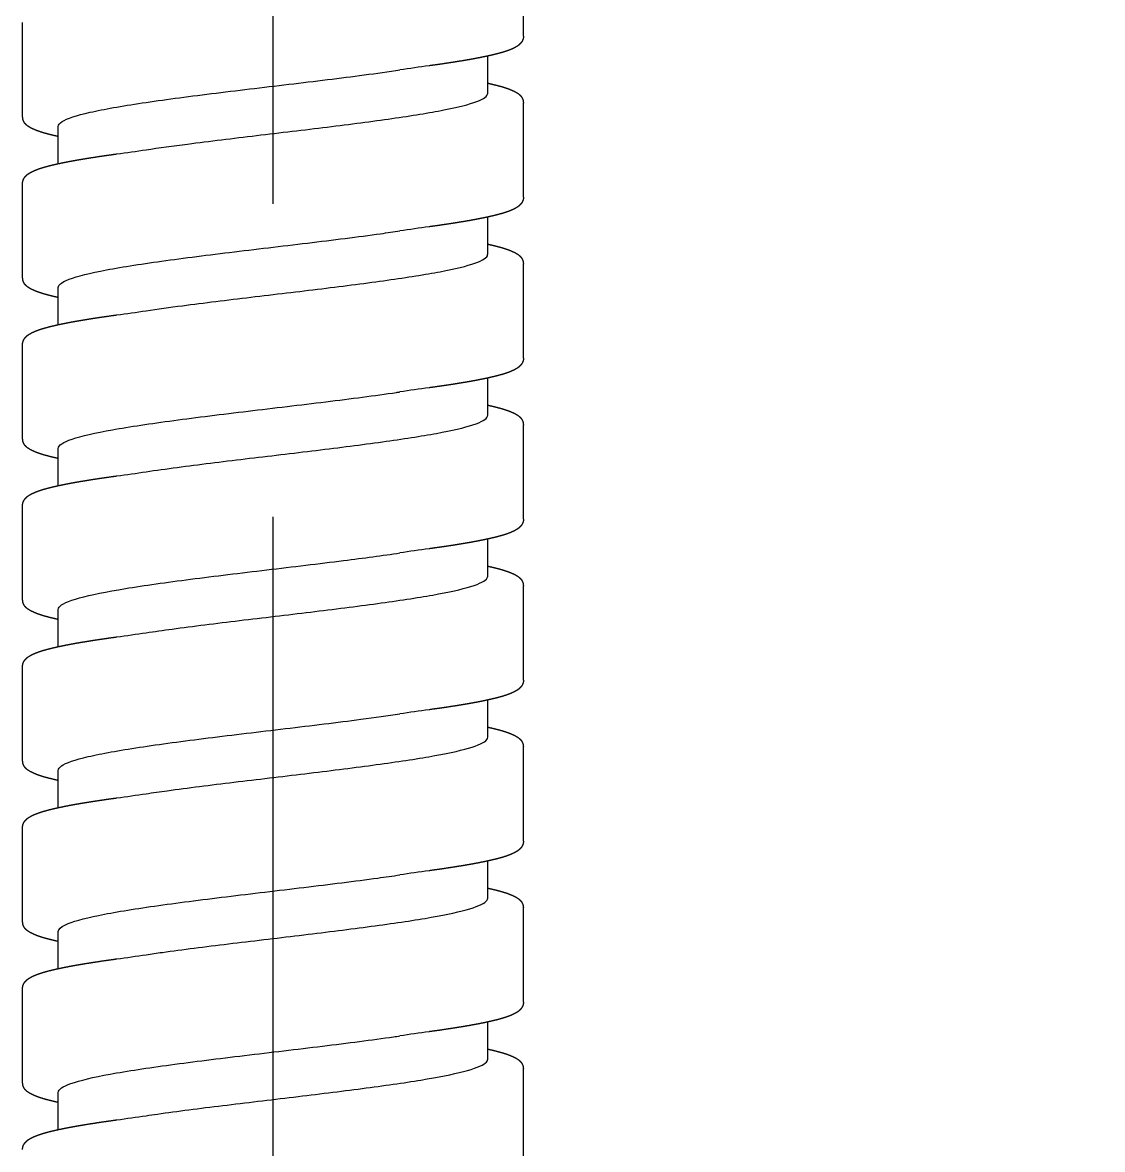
# Model space of a CAD drawing. Header units: millimetres. Extents: x 5066 to 5486, y -1867 to -1273.
# Drawn here: x 5220.22 to 5226.26, y -1749.08 to -1742.78 of the extents above; entities that cross this region are included whole.
import ezdxf

# ---------------------------------------------------------------- set-up
doc = ezdxf.new("R2010")
doc.units = ezdxf.units.MM
doc.header["$LTSCALE"] = 7
doc.header["$MEASUREMENT"] = 0
doc.linetypes.add('CENTER', pattern=[2, 1.25, -0.25, 0.25, -0.25])
doc.layers.add('CL', color=1, linetype='CENTER')
doc.layers.add('DWG', color=7, linetype='CONTINUOUS')

msp = doc.modelspace()

# ---------------------------------------------------------------- linework, layer by layer
at = {"layer": 'CL', "linetype": 'CENTER'}
msp.add_line((5221.6188, -1507.542), (5221.6188, -1755.5153), dxfattribs=at)
at = {"layer": 'CL', "color": 1, "linetype": 'CENTER'}
msp.add_spline([(5221.6188, -1755.5153), (5224.4225, -1775.942), (5253.4639, -1764.6158), (5258.0797, -1696.7914), (5231.2987, -1623.6255), (5231.0246, -1621.2715)], degree=3, dxfattribs=at)
at = {"layer": 'DWG'}
for p, q in [((5223.0188, -1742.8551), (5223.0188, -1742.3289)), ((5220.2188, -1743.3051), (5220.2188, -1742.7789)), ((5222.8188, -1743.1745), (5222.8188, -1742.9663)), ((5223.0188, -1743.7551), (5223.0188, -1743.2289)), ((5220.4188, -1743.5677), (5220.4188, -1743.3595)), ((5220.2188, -1744.2051), (5220.2188, -1743.6789)), ((5222.8188, -1744.0745), (5222.8188, -1743.8663)), ((5223.0188, -1744.6551), (5223.0188, -1744.1289)), ((5220.4188, -1744.4677), (5220.4188, -1744.2595)), ((5220.2188, -1745.1051), (5220.2188, -1744.5789)), ((5222.8188, -1744.9745), (5222.8188, -1744.7663)), ((5223.0188, -1745.5551), (5223.0188, -1745.0289)), ((5220.4188, -1745.3677), (5220.4188, -1745.1595)), ((5220.2188, -1746.0051), (5220.2188, -1745.4789)), ((5222.8188, -1745.8745), (5222.8188, -1745.6663)), ((5223.0188, -1746.4551), (5223.0188, -1745.9289)), ((5220.4188, -1746.2677), (5220.4188, -1746.0595)), ((5220.2188, -1746.9051), (5220.2188, -1746.3789)), ((5222.8188, -1746.7745), (5222.8188, -1746.5663)), ((5223.0188, -1747.3551), (5223.0188, -1746.8289)), ((5220.4188, -1747.1677), (5220.4188, -1746.9595)), ((5220.2188, -1747.8051), (5220.2188, -1747.2789)), ((5222.8188, -1747.6745), (5222.8188, -1747.4663)), ((5223.0188, -1748.2551), (5223.0188, -1747.7289)), ((5220.4188, -1748.0677), (5220.4188, -1747.8595)), ((5220.2188, -1748.7051), (5220.2188, -1748.1789)), ((5222.8188, -1748.5745), (5222.8188, -1748.3663)), ((5223.0188, -1749.1551), (5223.0188, -1748.6289)), ((5220.4188, -1748.9677), (5220.4188, -1748.7595))]:
    msp.add_line(p, q, dxfattribs=at)
for centre, start, end in [((5224.5085, -1757.8108), 97.76642, 98.39889), ((5218.7292, -1728.7232), 277.76642, 278.39889), ((5224.5085, -1758.7108), 97.76642, 98.39889), ((5218.7292, -1729.6232), 277.76642, 278.39889), ((5224.5085, -1759.6108), 97.76642, 98.39889), ((5218.7292, -1730.5232), 277.76642, 278.39889), ((5224.5085, -1760.5108), 97.76642, 98.39889), ((5218.7292, -1731.4232), 277.76642, 278.39889), ((5224.5085, -1761.4108), 97.76642, 98.39889), ((5218.7292, -1732.3232), 277.76642, 278.39889), ((5224.5085, -1762.3108), 97.76642, 98.39889), ((5218.7292, -1733.2232), 277.76642, 278.39889), ((5224.5085, -1763.2108), 97.76642, 98.39889), ((5218.7292, -1734.1232), 277.76642, 278.39889)]:
    msp.add_arc(centre, 14.927, start, end, dxfattribs=at)
for points, degree, knots in [([(5223.0188, -1742.8551), (5223.0184, -1742.8621), (5223.0171, -1742.8687), (5223.015, -1742.8751), (5223.0124, -1742.881), (5223.0092, -1742.8865), (5223.0058, -1742.8915), (5223.0021, -1742.8959), (5222.996, -1742.9019), (5222.9896, -1742.9072), (5222.9828, -1742.9119), (5222.9757, -1742.9162), (5222.9682, -1742.9203), (5222.9577, -1742.9254), (5222.9462, -1742.9303), (5222.9339, -1742.935), (5222.9206, -1742.9397), (5222.9065, -1742.9442), (5222.8913, -1742.9486), (5222.8753, -1742.9529), (5222.8582, -1742.9572), (5222.8402, -1742.9615), (5222.8213, -1742.9657), (5222.8013, -1742.97), (5222.7821, -1742.9739), (5222.762, -1742.9778), (5222.7412, -1742.9818), (5222.7195, -1742.9857), (5222.697, -1742.9896), (5222.6737, -1742.9935), (5222.6497, -1742.9974), (5222.625, -1743.0013), (5222.5996, -1743.0052), (5222.5735, -1743.0091), (5222.5467, -1743.013), (5222.5193, -1743.0168), (5222.4914, -1743.0207)], 1, [0, 0, 0.098663, 0.197327, 0.29599, 0.394654, 0.493317, 0.591981, 0.690644, 0.844484, 0.998323, 1.152162, 1.306002, 1.459841, 1.661124, 1.862406, 2.063689, 2.264971, 2.466254, 2.667536, 2.868819, 3.070101, 3.271384, 3.472666, 3.673949, 3.858156, 4.042363, 4.22657, 4.410777, 4.594985, 4.779192, 4.963399, 5.147606, 5.331813, 5.51602, 5.700228, 5.884435, 6.068642, 6.068642]), ([(5220.4188, -1743.3595), (5220.4189, -1743.3506), (5220.4394, -1743.3243), (5220.5736, -1743.2806), (5220.8712, -1743.2284), (5221.267, -1743.1761), (5221.7091, -1743.1239), (5222.0724, -1743.0799), (5222.2655, -1743.0532), (5222.3282, -1743.0439)], 3, [78.539816, 78.539816, 78.539816, 78.539816, 78.726348, 79.090822, 79.455296, 79.81977, 80.184244, 80.548718, 80.743108, 80.743108, 80.743108, 80.743108]), ([(5222.8188, -1743.1177), (5222.8212, -1743.1182), (5222.8374, -1743.1218), (5222.853, -1743.1255), (5222.8679, -1743.1291), (5222.882, -1743.1329), (5222.8955, -1743.1366), (5222.9083, -1743.1404), (5222.9203, -1743.1443), (5222.9317, -1743.1482), (5222.9424, -1743.1522), (5222.9525, -1743.1563), (5222.9618, -1743.1605), (5222.9784, -1743.169), (5222.9938, -1743.1794), (5223.0067, -1743.1923), (5223.0156, -1743.2085), (5223.0188, -1743.2289)], 1, [2.573214, 2.573214, 2.597092, 2.768838, 2.940584, 3.11233, 3.284075, 3.455821, 3.627567, 3.799313, 3.971059, 4.142805, 4.314551, 4.486297, 4.801837, 5.117376, 5.432916, 5.748455, 6.063995, 6.063995]), ([(5220.9095, -1743.4901), (5220.9816, -1743.4794), (5221.1756, -1743.4529), (5221.525, -1743.4105), (5221.9275, -1743.3629), (5222.2962, -1743.3154), (5222.5909, -1743.2678), (5222.7769, -1743.2208), (5222.8188, -1743.1897), (5222.8188, -1743.1745)], 3, [79.478118, 79.478118, 79.478118, 79.478118, 79.701709, 80.0338, 80.36589, 80.697981, 81.030071, 81.362162, 81.681409, 81.681409, 81.681409, 81.681409]), ([(5220.4189, -1743.4163), (5220.4165, -1743.4158), (5220.4003, -1743.4121), (5220.3847, -1743.4085), (5220.3698, -1743.4048), (5220.3557, -1743.4011), (5220.3422, -1743.3974), (5220.3294, -1743.3936), (5220.3174, -1743.3897), (5220.306, -1743.3858), (5220.2952, -1743.3818), (5220.2852, -1743.3776), (5220.2759, -1743.3734), (5220.2593, -1743.3649), (5220.2439, -1743.3546), (5220.231, -1743.3417), (5220.2221, -1743.3255), (5220.2188, -1743.3051)], 1, [2.573214, 2.573214, 2.597073, 2.768819, 2.940565, 3.11231, 3.284056, 3.455802, 3.627548, 3.799294, 3.97104, 4.142786, 4.314532, 4.486278, 4.801822, 5.117365, 5.432908, 5.748452, 6.063995, 6.063995]), ([(5220.2188, -1743.6789), (5220.2193, -1743.6719), (5220.2206, -1743.6652), (5220.2227, -1743.6589), (5220.2253, -1743.653), (5220.2285, -1743.6475), (5220.2319, -1743.6425), (5220.2356, -1743.6381), (5220.2417, -1743.632), (5220.2481, -1743.6268), (5220.2548, -1743.622), (5220.262, -1743.6177), (5220.2695, -1743.6137), (5220.28, -1743.6086), (5220.2915, -1743.6037), (5220.3038, -1743.5989), (5220.317, -1743.5943), (5220.3312, -1743.5898), (5220.3463, -1743.5854), (5220.3624, -1743.581), (5220.3794, -1743.5767), (5220.3974, -1743.5725), (5220.4164, -1743.5682), (5220.4364, -1743.564), (5220.4556, -1743.56), (5220.4756, -1743.5561), (5220.4965, -1743.5522), (5220.5182, -1743.5483), (5220.5407, -1743.5444), (5220.564, -1743.5405), (5220.588, -1743.5366), (5220.6127, -1743.5327), (5220.6381, -1743.5288), (5220.6642, -1743.5249), (5220.691, -1743.521), (5220.7183, -1743.5171), (5220.7463, -1743.5133)], 1, [0, 0, 0.098664, 0.197327, 0.295991, 0.394655, 0.493318, 0.591982, 0.690646, 0.844485, 0.998324, 1.152164, 1.306003, 1.459843, 1.661125, 1.862408, 2.063691, 2.264974, 2.466256, 2.667539, 2.868822, 3.070105, 3.271387, 3.47267, 3.673953, 3.85816, 4.042367, 4.226573, 4.41078, 4.594987, 4.779194, 4.963401, 5.147608, 5.331815, 5.516021, 5.700228, 5.884435, 6.068642, 6.068642]), ([(5223.0188, -1743.7551), (5223.0184, -1743.7621), (5223.0171, -1743.7687), (5223.015, -1743.7751), (5223.0124, -1743.781), (5223.0092, -1743.7865), (5223.0058, -1743.7915), (5223.0021, -1743.7959), (5222.996, -1743.8019), (5222.9896, -1743.8072), (5222.9828, -1743.8119), (5222.9757, -1743.8162), (5222.9682, -1743.8203), (5222.9577, -1743.8254), (5222.9462, -1743.8303), (5222.9339, -1743.835), (5222.9206, -1743.8397), (5222.9065, -1743.8442), (5222.8913, -1743.8486), (5222.8753, -1743.8529), (5222.8582, -1743.8572), (5222.8402, -1743.8615), (5222.8213, -1743.8657), (5222.8013, -1743.87), (5222.7821, -1743.8739), (5222.762, -1743.8778), (5222.7412, -1743.8818), (5222.7195, -1743.8857), (5222.697, -1743.8896), (5222.6737, -1743.8935), (5222.6497, -1743.8974), (5222.625, -1743.9013), (5222.5996, -1743.9052), (5222.5735, -1743.9091), (5222.5467, -1743.913), (5222.5193, -1743.9168), (5222.4914, -1743.9207)], 1, [0, 0, 0.098664, 0.197327, 0.295991, 0.394654, 0.493318, 0.591981, 0.690645, 0.844484, 0.998323, 1.152163, 1.306002, 1.459841, 1.661124, 1.862406, 2.063689, 2.264971, 2.466254, 2.667537, 2.868819, 3.070102, 3.271384, 3.472667, 3.673949, 3.858156, 4.042364, 4.226571, 4.410778, 4.594985, 4.779192, 4.963399, 5.147606, 5.331813, 5.516021, 5.700228, 5.884435, 6.068642, 6.068642]), ([(5220.4188, -1744.2595), (5220.4189, -1744.2464), (5220.4539, -1744.2159), (5220.6334, -1744.1681), (5220.9587, -1744.1159), (5221.3706, -1744.0637), (5221.8152, -1744.0115), (5222.1355, -1743.9715), (5222.2936, -1743.949), (5222.3282, -1743.9439)], 3, [72.256631, 72.256631, 72.256631, 72.256631, 72.530293, 72.894767, 73.259241, 73.623715, 73.988189, 74.352662, 74.459923, 74.459923, 74.459923, 74.459923]), ([(5222.8188, -1744.0177), (5222.8212, -1744.0182), (5222.8374, -1744.0218), (5222.853, -1744.0255), (5222.8679, -1744.0291), (5222.882, -1744.0329), (5222.8955, -1744.0366), (5222.9083, -1744.0404), (5222.9203, -1744.0443), (5222.9317, -1744.0482), (5222.9424, -1744.0522), (5222.9525, -1744.0563), (5222.9618, -1744.0605), (5222.9784, -1744.069), (5222.9938, -1744.0794), (5223.0067, -1744.0923), (5223.0156, -1744.1085), (5223.0188, -1744.1289)], 1, [2.573214, 2.573214, 2.597093, 2.768839, 2.940585, 3.112331, 3.284077, 3.455823, 3.627569, 3.799315, 3.971061, 4.142806, 4.314552, 4.486298, 4.801838, 5.117377, 5.432916, 5.748456, 6.063995, 6.063995]), ([(5220.9095, -1744.3901), (5220.9731, -1744.3807), (5221.1561, -1744.3554), (5221.4928, -1744.3143), (5221.896, -1744.2667), (5222.269, -1744.2192), (5222.5709, -1744.1716), (5222.7688, -1744.124), (5222.8179, -1744.0917), (5222.8188, -1744.0751), (5222.8188, -1744.0745)], 3, [73.194932, 73.194932, 73.194932, 73.194932, 73.391991, 73.724081, 74.056172, 74.388262, 74.720352, 75.052443, 75.384533, 75.398224, 75.398224, 75.398224, 75.398224]), ([(5220.4189, -1744.3163), (5220.4165, -1744.3158), (5220.4003, -1744.3121), (5220.3847, -1744.3085), (5220.3698, -1744.3048), (5220.3557, -1744.3011), (5220.3422, -1744.2974), (5220.3294, -1744.2936), (5220.3174, -1744.2897), (5220.306, -1744.2858), (5220.2952, -1744.2818), (5220.2852, -1744.2776), (5220.2759, -1744.2734), (5220.2593, -1744.2649), (5220.2439, -1744.2546), (5220.231, -1744.2417), (5220.2221, -1744.2255), (5220.2188, -1744.2051)], 1, [2.573214, 2.573214, 2.597071, 2.768817, 2.940563, 3.112309, 3.284055, 3.455801, 3.627547, 3.799293, 3.971039, 4.142785, 4.314531, 4.486277, 4.80182, 5.117364, 5.432908, 5.748452, 6.063995, 6.063995]), ([(5220.2188, -1744.5789), (5220.2193, -1744.5719), (5220.2206, -1744.5652), (5220.2227, -1744.5589), (5220.2253, -1744.553), (5220.2285, -1744.5475), (5220.2319, -1744.5425), (5220.2356, -1744.5381), (5220.2417, -1744.532), (5220.2481, -1744.5268), (5220.2548, -1744.522), (5220.262, -1744.5177), (5220.2695, -1744.5137), (5220.28, -1744.5086), (5220.2915, -1744.5037), (5220.3038, -1744.4989), (5220.317, -1744.4943), (5220.3312, -1744.4898), (5220.3463, -1744.4854), (5220.3624, -1744.481), (5220.3794, -1744.4767), (5220.3974, -1744.4725), (5220.4164, -1744.4682), (5220.4364, -1744.464), (5220.4556, -1744.46), (5220.4756, -1744.4561), (5220.4965, -1744.4522), (5220.5182, -1744.4483), (5220.5407, -1744.4444), (5220.564, -1744.4405), (5220.588, -1744.4366), (5220.6127, -1744.4327), (5220.6381, -1744.4288), (5220.6642, -1744.4249), (5220.691, -1744.421), (5220.7183, -1744.4171), (5220.7463, -1744.4133)], 1, [0, 0, 0.098664, 0.197327, 0.295991, 0.394655, 0.493318, 0.591982, 0.690645, 0.844485, 0.998324, 1.152164, 1.306003, 1.459842, 1.661125, 1.862408, 2.063691, 2.264973, 2.466256, 2.667539, 2.868822, 3.070104, 3.271387, 3.47267, 3.673953, 3.858159, 4.042366, 4.226573, 4.41078, 4.594987, 4.779194, 4.963401, 5.147608, 5.331814, 5.516021, 5.700228, 5.884435, 6.068642, 6.068642]), ([(5223.0188, -1744.6551), (5223.0184, -1744.6621), (5223.0171, -1744.6687), (5223.015, -1744.6751), (5223.0124, -1744.681), (5223.0092, -1744.6865), (5223.0058, -1744.6915), (5223.0021, -1744.6959), (5222.996, -1744.7019), (5222.9896, -1744.7072), (5222.9828, -1744.7119), (5222.9757, -1744.7162), (5222.9682, -1744.7203), (5222.9577, -1744.7254), (5222.9462, -1744.7303), (5222.9339, -1744.735), (5222.9206, -1744.7397), (5222.9065, -1744.7442), (5222.8913, -1744.7486), (5222.8753, -1744.7529), (5222.8582, -1744.7572), (5222.8402, -1744.7615), (5222.8213, -1744.7657), (5222.8013, -1744.77), (5222.7821, -1744.7739), (5222.762, -1744.7778), (5222.7412, -1744.7818), (5222.7195, -1744.7857), (5222.697, -1744.7896), (5222.6737, -1744.7935), (5222.6497, -1744.7974), (5222.625, -1744.8013), (5222.5996, -1744.8052), (5222.5735, -1744.8091), (5222.5467, -1744.813), (5222.5193, -1744.8168), (5222.4914, -1744.8207)], 1, [0, 0, 0.098664, 0.197327, 0.295991, 0.394654, 0.493318, 0.591981, 0.690645, 0.844484, 0.998323, 1.152163, 1.306002, 1.459841, 1.661124, 1.862407, 2.063689, 2.264972, 2.466254, 2.667537, 2.868819, 3.070102, 3.271385, 3.472667, 3.67395, 3.858157, 4.042364, 4.226571, 4.410778, 4.594985, 4.779192, 4.963399, 5.147606, 5.331814, 5.516021, 5.700228, 5.884435, 6.068642, 6.068642]), ([(5220.4188, -1745.1595), (5220.4189, -1745.1423), (5220.4717, -1745.1076), (5220.7008, -1745.0556), (5221.0512, -1745.0034), (5221.4761, -1744.9512), (5221.9199, -1744.899), (5222.1968, -1744.8632), (5222.3217, -1744.8448), (5222.3282, -1744.8439)], 3, [65.973446, 65.973446, 65.973446, 65.973446, 66.334238, 66.698712, 67.063186, 67.42766, 67.792133, 68.156607, 68.176737, 68.176737, 68.176737, 68.176737]), ([(5222.8188, -1744.9177), (5222.8212, -1744.9182), (5222.8374, -1744.9218), (5222.853, -1744.9255), (5222.8679, -1744.9291), (5222.882, -1744.9329), (5222.8955, -1744.9366), (5222.9083, -1744.9404), (5222.9203, -1744.9443), (5222.9317, -1744.9482), (5222.9424, -1744.9522), (5222.9525, -1744.9563), (5222.9618, -1744.9605), (5222.9784, -1744.969), (5222.9938, -1744.9794), (5223.0067, -1744.9923), (5223.0156, -1745.0085), (5223.0188, -1745.0289)], 1, [2.573214, 2.573214, 2.597094, 2.76884, 2.940586, 3.112332, 3.284078, 3.455824, 3.62757, 3.799316, 3.971062, 4.142808, 4.314554, 4.4863, 4.801839, 5.117378, 5.432917, 5.748456, 6.063995, 6.063995]), ([(5220.9095, -1745.2901), (5220.9645, -1745.2819), (5221.1367, -1745.2579), (5221.4605, -1745.2181), (5221.8643, -1745.1705), (5222.2413, -1745.123), (5222.5502, -1745.0754), (5222.7574, -1745.0278), (5222.8159, -1744.9942), (5222.8188, -1744.9764), (5222.8188, -1744.9745)], 3, [66.911747, 66.911747, 66.911747, 66.911747, 67.082272, 67.414362, 67.746453, 68.078543, 68.410634, 68.742724, 69.074815, 69.115038, 69.115038, 69.115038, 69.115038]), ([(5220.4189, -1745.2163), (5220.4165, -1745.2158), (5220.4003, -1745.2121), (5220.3847, -1745.2085), (5220.3698, -1745.2048), (5220.3557, -1745.2011), (5220.3422, -1745.1974), (5220.3294, -1745.1936), (5220.3174, -1745.1897), (5220.306, -1745.1858), (5220.2952, -1745.1818), (5220.2852, -1745.1776), (5220.2759, -1745.1734), (5220.2593, -1745.1649), (5220.2439, -1745.1546), (5220.231, -1745.1417), (5220.2221, -1745.1255), (5220.2188, -1745.1051)], 1, [2.573214, 2.573214, 2.59707, 2.768816, 2.940562, 3.112308, 3.284054, 3.4558, 3.627545, 3.799291, 3.971037, 4.142783, 4.314529, 4.486275, 4.801819, 5.117363, 5.432907, 5.748451, 6.063995, 6.063995]), ([(5220.2188, -1745.4789), (5220.2193, -1745.4719), (5220.2206, -1745.4652), (5220.2227, -1745.4589), (5220.2253, -1745.453), (5220.2285, -1745.4475), (5220.2319, -1745.4425), (5220.2356, -1745.4381), (5220.2417, -1745.432), (5220.2481, -1745.4268), (5220.2548, -1745.422), (5220.262, -1745.4177), (5220.2695, -1745.4137), (5220.28, -1745.4086), (5220.2915, -1745.4037), (5220.3038, -1745.3989), (5220.317, -1745.3943), (5220.3312, -1745.3898), (5220.3463, -1745.3854), (5220.3624, -1745.381), (5220.3794, -1745.3767), (5220.3974, -1745.3725), (5220.4164, -1745.3682), (5220.4364, -1745.364), (5220.4556, -1745.36), (5220.4756, -1745.3561), (5220.4965, -1745.3522), (5220.5182, -1745.3483), (5220.5407, -1745.3444), (5220.564, -1745.3405), (5220.588, -1745.3366), (5220.6127, -1745.3327), (5220.6381, -1745.3288), (5220.6642, -1745.3249), (5220.691, -1745.321), (5220.7183, -1745.3171), (5220.7463, -1745.3133)], 1, [0, 0, 0.098664, 0.197327, 0.295991, 0.394654, 0.493318, 0.591982, 0.690645, 0.844485, 0.998324, 1.152163, 1.306003, 1.459842, 1.661125, 1.862408, 2.06369, 2.264973, 2.466256, 2.667539, 2.868821, 3.070104, 3.271387, 3.472669, 3.673952, 3.858159, 4.042366, 4.226573, 4.41078, 4.594987, 4.779194, 4.9634, 5.147607, 5.331814, 5.516021, 5.700228, 5.884435, 6.068642, 6.068642]), ([(5223.0188, -1745.5551), (5223.0184, -1745.5621), (5223.0171, -1745.5687), (5223.015, -1745.5751), (5223.0124, -1745.581), (5223.0092, -1745.5865), (5223.0058, -1745.5915), (5223.0021, -1745.5959), (5222.996, -1745.6019), (5222.9896, -1745.6072), (5222.9828, -1745.6119), (5222.9757, -1745.6162), (5222.9682, -1745.6203), (5222.9577, -1745.6254), (5222.9462, -1745.6303), (5222.9339, -1745.635), (5222.9206, -1745.6397), (5222.9065, -1745.6442), (5222.8913, -1745.6486), (5222.8753, -1745.6529), (5222.8582, -1745.6572), (5222.8402, -1745.6615), (5222.8213, -1745.6657), (5222.8013, -1745.67), (5222.7821, -1745.6739), (5222.762, -1745.6778), (5222.7412, -1745.6818), (5222.7195, -1745.6857), (5222.697, -1745.6896), (5222.6737, -1745.6935), (5222.6497, -1745.6974), (5222.625, -1745.7013), (5222.5996, -1745.7052), (5222.5735, -1745.7091), (5222.5467, -1745.713), (5222.5193, -1745.7168), (5222.4914, -1745.7207)], 1, [0, 0, 0.098664, 0.197327, 0.295991, 0.394654, 0.493318, 0.591981, 0.690645, 0.844484, 0.998324, 1.152163, 1.306002, 1.459842, 1.661124, 1.862407, 2.063689, 2.264972, 2.466255, 2.667537, 2.86882, 3.070102, 3.271385, 3.472668, 3.67395, 3.858157, 4.042364, 4.226571, 4.410778, 4.594985, 4.779193, 4.9634, 5.147607, 5.331814, 5.516021, 5.700228, 5.884435, 6.068642, 6.068642]), ([(5220.4188, -1746.0595), (5220.4189, -1746.0555), (5220.4263, -1746.0341), (5220.513, -1745.9953), (5220.7751, -1745.9431), (5221.148, -1745.8909), (5221.5827, -1745.8387), (5221.9953, -1745.7897), (5222.2322, -1745.7581), (5222.3282, -1745.7439)], 3, [59.69026, 59.69026, 59.69026, 59.69026, 59.773709, 60.138183, 60.502657, 60.86713, 61.231604, 61.596078, 61.893552, 61.893552, 61.893552, 61.893552]), ([(5222.8188, -1745.8177), (5222.8212, -1745.8182), (5222.8374, -1745.8218), (5222.853, -1745.8255), (5222.8679, -1745.8291), (5222.882, -1745.8329), (5222.8955, -1745.8366), (5222.9083, -1745.8404), (5222.9203, -1745.8443), (5222.9317, -1745.8482), (5222.9424, -1745.8522), (5222.9525, -1745.8563), (5222.9618, -1745.8605), (5222.9784, -1745.869), (5222.9938, -1745.8794), (5223.0067, -1745.8923), (5223.0156, -1745.9085), (5223.0188, -1745.9289)], 1, [2.573213, 2.573213, 2.597096, 2.768842, 2.940588, 3.112333, 3.284079, 3.455825, 3.627571, 3.799317, 3.971063, 4.142809, 4.314555, 4.486301, 4.80184, 5.117379, 5.432917, 5.748456, 6.063995, 6.063995]), ([(5220.9095, -1746.1901), (5220.9559, -1746.1832), (5221.1176, -1746.1605), (5221.4284, -1746.1219), (5221.8325, -1746.0743), (5222.2131, -1746.0268), (5222.5289, -1745.9792), (5222.7452, -1745.9316), (5222.8136, -1745.8967), (5222.8188, -1745.8777), (5222.8188, -1745.8745)], 3, [60.628562, 60.628562, 60.628562, 60.628562, 60.772553, 61.104644, 61.436734, 61.768825, 62.100915, 62.433006, 62.765096, 62.831853, 62.831853, 62.831853, 62.831853]), ([(5220.4189, -1746.1163), (5220.4165, -1746.1158), (5220.4003, -1746.1121), (5220.3847, -1746.1085), (5220.3698, -1746.1048), (5220.3557, -1746.1011), (5220.3422, -1746.0974), (5220.3294, -1746.0936), (5220.3174, -1746.0897), (5220.306, -1746.0858), (5220.2952, -1746.0818), (5220.2852, -1746.0776), (5220.2759, -1746.0734), (5220.2593, -1746.0649), (5220.2439, -1746.0546), (5220.231, -1746.0417), (5220.2221, -1746.0255), (5220.2188, -1746.0051)], 1, [2.573214, 2.573214, 2.597068, 2.768814, 2.94056, 3.112306, 3.284052, 3.455798, 3.627544, 3.79929, 3.971036, 4.142782, 4.314528, 4.486274, 4.801818, 5.117362, 5.432907, 5.748451, 6.063995, 6.063995]), ([(5220.2188, -1746.3789), (5220.2193, -1746.3719), (5220.2206, -1746.3652), (5220.2227, -1746.3589), (5220.2253, -1746.353), (5220.2285, -1746.3475), (5220.2319, -1746.3425), (5220.2356, -1746.3381), (5220.2417, -1746.332), (5220.2481, -1746.3268), (5220.2548, -1746.322), (5220.262, -1746.3177), (5220.2695, -1746.3137), (5220.28, -1746.3086), (5220.2915, -1746.3037), (5220.3038, -1746.2989), (5220.317, -1746.2943), (5220.3312, -1746.2898), (5220.3463, -1746.2854), (5220.3624, -1746.281), (5220.3794, -1746.2767), (5220.3974, -1746.2725), (5220.4164, -1746.2682), (5220.4364, -1746.264), (5220.4556, -1746.26), (5220.4756, -1746.2561), (5220.4965, -1746.2522), (5220.5182, -1746.2483), (5220.5407, -1746.2444), (5220.564, -1746.2405), (5220.588, -1746.2366), (5220.6127, -1746.2327), (5220.6381, -1746.2288), (5220.6642, -1746.2249), (5220.691, -1746.221), (5220.7183, -1746.2171), (5220.7463, -1746.2133)], 1, [0, 0, 0.098664, 0.197327, 0.295991, 0.394654, 0.493318, 0.591982, 0.690645, 0.844485, 0.998324, 1.152163, 1.306003, 1.459842, 1.661125, 1.862407, 2.06369, 2.264973, 2.466256, 2.667538, 2.868821, 3.070104, 3.271386, 3.472669, 3.673952, 3.858159, 4.042366, 4.226572, 4.410779, 4.594986, 4.779193, 4.9634, 5.147607, 5.331814, 5.516021, 5.700228, 5.884435, 6.068642, 6.068642]), ([(5223.0188, -1746.4551), (5223.0184, -1746.4621), (5223.0171, -1746.4687), (5223.015, -1746.4751), (5223.0124, -1746.481), (5223.0092, -1746.4865), (5223.0058, -1746.4915), (5223.0021, -1746.4959), (5222.996, -1746.5019), (5222.9896, -1746.5072), (5222.9828, -1746.5119), (5222.9757, -1746.5162), (5222.9682, -1746.5203), (5222.9577, -1746.5254), (5222.9462, -1746.5303), (5222.9339, -1746.535), (5222.9206, -1746.5397), (5222.9065, -1746.5442), (5222.8913, -1746.5486), (5222.8753, -1746.5529), (5222.8582, -1746.5572), (5222.8402, -1746.5615), (5222.8213, -1746.5657), (5222.8013, -1746.57), (5222.7821, -1746.5739), (5222.762, -1746.5778), (5222.7412, -1746.5818), (5222.7195, -1746.5857), (5222.697, -1746.5896), (5222.6737, -1746.5935), (5222.6497, -1746.5974), (5222.625, -1746.6013), (5222.5996, -1746.6052), (5222.5735, -1746.6091), (5222.5467, -1746.613), (5222.5193, -1746.6168), (5222.4914, -1746.6207)], 1, [0, 0, 0.098664, 0.197327, 0.295991, 0.394654, 0.493318, 0.591981, 0.690645, 0.844484, 0.998324, 1.152163, 1.306002, 1.459842, 1.661124, 1.862407, 2.06369, 2.264972, 2.466255, 2.667538, 2.86882, 3.070103, 3.271385, 3.472668, 3.673951, 3.858158, 4.042365, 4.226572, 4.410779, 4.594986, 4.779193, 4.9634, 5.147607, 5.331814, 5.516021, 5.700228, 5.884435, 6.068642, 6.068642]), ([(5220.4188, -1746.9595), (5220.4189, -1746.9513), (5220.437, -1746.9258), (5220.5634, -1746.8828), (5220.8558, -1746.8306), (5221.2483, -1746.7784), (5221.6896, -1746.7262), (5222.0606, -1746.6814), (5222.2603, -1746.6539), (5222.3282, -1746.6439)], 3, [53.407075, 53.407075, 53.407075, 53.407075, 53.577654, 53.942128, 54.306601, 54.671075, 55.035549, 55.400023, 55.610367, 55.610367, 55.610367, 55.610367]), ([(5222.8188, -1746.7177), (5222.8212, -1746.7182), (5222.8374, -1746.7218), (5222.853, -1746.7255), (5222.8679, -1746.7291), (5222.882, -1746.7329), (5222.8955, -1746.7366), (5222.9083, -1746.7404), (5222.9203, -1746.7443), (5222.9317, -1746.7482), (5222.9424, -1746.7522), (5222.9525, -1746.7563), (5222.9618, -1746.7605), (5222.9784, -1746.769), (5222.9938, -1746.7794), (5223.0067, -1746.7923), (5223.0156, -1746.8085), (5223.0188, -1746.8289)], 1, [2.573214, 2.573214, 2.597066, 2.768812, 2.940557, 3.112303, 3.284049, 3.455795, 3.627541, 3.799287, 3.971033, 4.142779, 4.314525, 4.486271, 4.801816, 5.117361, 5.432906, 5.74845, 6.063995, 6.063995]), ([(5220.9095, -1747.0901), (5220.9474, -1747.0845), (5221.0986, -1747.063), (5221.3965, -1747.0257), (5221.8005, -1746.9781), (5222.1846, -1746.9306), (5222.5069, -1746.883), (5222.7322, -1746.8354), (5222.811, -1746.7993), (5222.8188, -1746.7789), (5222.8188, -1746.7745)], 3, [54.345376, 54.345376, 54.345376, 54.345376, 54.462835, 54.794925, 55.127016, 55.459106, 55.791196, 56.123287, 56.455377, 56.548668, 56.548668, 56.548668, 56.548668]), ([(5220.4189, -1747.0163), (5220.4165, -1747.0158), (5220.4003, -1747.0121), (5220.3847, -1747.0085), (5220.3698, -1747.0048), (5220.3557, -1747.0011), (5220.3422, -1746.9974), (5220.3294, -1746.9936), (5220.3174, -1746.9897), (5220.306, -1746.9858), (5220.2952, -1746.9818), (5220.2852, -1746.9776), (5220.2759, -1746.9734), (5220.2593, -1746.9649), (5220.2439, -1746.9546), (5220.231, -1746.9417), (5220.2221, -1746.9255), (5220.2188, -1746.9051)], 1, [2.573214, 2.573214, 2.597067, 2.768813, 2.940559, 3.112305, 3.284051, 3.455797, 3.627543, 3.799289, 3.971035, 4.142781, 4.314527, 4.486273, 4.801817, 5.117362, 5.432906, 5.748451, 6.063995, 6.063995]), ([(5220.2188, -1747.2789), (5220.2193, -1747.2719), (5220.2206, -1747.2652), (5220.2227, -1747.2589), (5220.2253, -1747.253), (5220.2285, -1747.2475), (5220.2319, -1747.2425), (5220.2356, -1747.2381), (5220.2417, -1747.232), (5220.2481, -1747.2268), (5220.2548, -1747.222), (5220.262, -1747.2177), (5220.2695, -1747.2137), (5220.28, -1747.2086), (5220.2915, -1747.2037), (5220.3038, -1747.1989), (5220.317, -1747.1943), (5220.3312, -1747.1898), (5220.3463, -1747.1854), (5220.3624, -1747.181), (5220.3794, -1747.1767), (5220.3974, -1747.1725), (5220.4164, -1747.1682), (5220.4364, -1747.164), (5220.4556, -1747.16), (5220.4756, -1747.1561), (5220.4965, -1747.1522), (5220.5182, -1747.1483), (5220.5407, -1747.1444), (5220.564, -1747.1405), (5220.588, -1747.1366), (5220.6127, -1747.1327), (5220.6381, -1747.1288), (5220.6642, -1747.1249), (5220.691, -1747.121), (5220.7183, -1747.1171), (5220.7463, -1747.1133)], 1, [0, 0, 0.098664, 0.197327, 0.295991, 0.394654, 0.493318, 0.591982, 0.690645, 0.844484, 0.998324, 1.152163, 1.306003, 1.459842, 1.661125, 1.862407, 2.06369, 2.264973, 2.466255, 2.667538, 2.868821, 3.070103, 3.271386, 3.472669, 3.673951, 3.858158, 4.042365, 4.226572, 4.410779, 4.594986, 4.779193, 4.9634, 5.147607, 5.331814, 5.516021, 5.700228, 5.884435, 6.068642, 6.068642]), ([(5223.0188, -1747.3551), (5223.0184, -1747.3621), (5223.0171, -1747.3687), (5223.015, -1747.3751), (5223.0124, -1747.381), (5223.0092, -1747.3865), (5223.0058, -1747.3915), (5223.0021, -1747.3959), (5222.996, -1747.4019), (5222.9896, -1747.4072), (5222.9828, -1747.4119), (5222.9757, -1747.4162), (5222.9682, -1747.4203), (5222.9577, -1747.4254), (5222.9462, -1747.4303), (5222.9339, -1747.435), (5222.9206, -1747.4397), (5222.9065, -1747.4442), (5222.8913, -1747.4486), (5222.8753, -1747.4529), (5222.8582, -1747.4572), (5222.8402, -1747.4615), (5222.8213, -1747.4657), (5222.8013, -1747.47), (5222.7821, -1747.4739), (5222.762, -1747.4778), (5222.7412, -1747.4818), (5222.7195, -1747.4857), (5222.697, -1747.4896), (5222.6737, -1747.4935), (5222.6497, -1747.4974), (5222.625, -1747.5013), (5222.5996, -1747.5052), (5222.5735, -1747.5091), (5222.5467, -1747.513), (5222.5193, -1747.5168), (5222.4914, -1747.5207)], 1, [0, 0, 0.098664, 0.197327, 0.295991, 0.394654, 0.493318, 0.591981, 0.690645, 0.844484, 0.998324, 1.152163, 1.306003, 1.459842, 1.661125, 1.862407, 2.06369, 2.264973, 2.466255, 2.667538, 2.868821, 3.070103, 3.271386, 3.472668, 3.673951, 3.858158, 4.042365, 4.226572, 4.410779, 4.594986, 4.779193, 4.9634, 5.147607, 5.331814, 5.516021, 5.700228, 5.884435, 6.068642, 6.068642]), ([(5220.4188, -1747.8595), (5220.4189, -1747.8472), (5220.451, -1747.8175), (5220.6219, -1747.7704), (5220.9423, -1747.7182), (5221.3515, -1747.6659), (5221.7959, -1747.6137), (5222.1241, -1747.5731), (5222.2885, -1747.5498), (5222.3282, -1747.5439)], 3, [47.12389, 47.12389, 47.12389, 47.12389, 47.381599, 47.746072, 48.110546, 48.47502, 48.839494, 49.203968, 49.327181, 49.327181, 49.327181, 49.327181]), ([(5222.8188, -1747.6177), (5222.8212, -1747.6182), (5222.8374, -1747.6218), (5222.853, -1747.6255), (5222.8679, -1747.6291), (5222.882, -1747.6329), (5222.8955, -1747.6366), (5222.9083, -1747.6404), (5222.9203, -1747.6443), (5222.9317, -1747.6482), (5222.9424, -1747.6522), (5222.9525, -1747.6563), (5222.9618, -1747.6605), (5222.9784, -1747.669), (5222.9938, -1747.6794), (5223.0067, -1747.6923), (5223.0156, -1747.7085), (5223.0188, -1747.7289)], 1, [2.573214, 2.573214, 2.597067, 2.768813, 2.940559, 3.112305, 3.284051, 3.455797, 3.627543, 3.799289, 3.971035, 4.142781, 4.314526, 4.486272, 4.801817, 5.117362, 5.432906, 5.748451, 6.063995, 6.063995]), ([(5220.9095, -1747.9901), (5220.9388, -1747.9857), (5221.0798, -1747.9655), (5221.3647, -1747.9295), (5221.7683, -1747.8819), (5222.1556, -1747.8344), (5222.4843, -1747.7868), (5222.7184, -1747.7392), (5222.8081, -1747.7018), (5222.8188, -1747.6802), (5222.8188, -1747.6745)], 3, [48.062191, 48.062191, 48.062191, 48.062191, 48.153116, 48.485206, 48.817297, 49.149387, 49.481478, 49.813568, 50.145659, 50.265482, 50.265482, 50.265482, 50.265482]), ([(5220.4189, -1747.9163), (5220.4165, -1747.9158), (5220.4003, -1747.9121), (5220.3847, -1747.9085), (5220.3698, -1747.9048), (5220.3557, -1747.9011), (5220.3422, -1747.8974), (5220.3294, -1747.8936), (5220.3174, -1747.8897), (5220.306, -1747.8858), (5220.2952, -1747.8818), (5220.2852, -1747.8776), (5220.2759, -1747.8734), (5220.2593, -1747.8649), (5220.2439, -1747.8546), (5220.231, -1747.8417), (5220.2221, -1747.8255), (5220.2188, -1747.8051)], 1, [2.573214, 2.573214, 2.597066, 2.768812, 2.940558, 3.112304, 3.28405, 3.455796, 3.627542, 3.799288, 3.971034, 4.142779, 4.314525, 4.486271, 4.801816, 5.117361, 5.432906, 5.74845, 6.063995, 6.063995]), ([(5220.2188, -1748.1789), (5220.2193, -1748.1719), (5220.2206, -1748.1652), (5220.2227, -1748.1589), (5220.2253, -1748.153), (5220.2285, -1748.1475), (5220.2319, -1748.1425), (5220.2356, -1748.1381), (5220.2417, -1748.132), (5220.2481, -1748.1268), (5220.2548, -1748.122), (5220.262, -1748.1177), (5220.2695, -1748.1137), (5220.28, -1748.1086), (5220.2915, -1748.1037), (5220.3038, -1748.0989), (5220.317, -1748.0943), (5220.3312, -1748.0898), (5220.3463, -1748.0854), (5220.3624, -1748.081), (5220.3794, -1748.0767), (5220.3974, -1748.0725), (5220.4164, -1748.0682), (5220.4364, -1748.064), (5220.4556, -1748.06), (5220.4756, -1748.0561), (5220.4965, -1748.0522), (5220.5182, -1748.0483), (5220.5407, -1748.0444), (5220.564, -1748.0405), (5220.588, -1748.0366), (5220.6127, -1748.0327), (5220.6381, -1748.0288), (5220.6642, -1748.0249), (5220.691, -1748.021), (5220.7183, -1748.0171), (5220.7463, -1748.0133)], 1, [0, 0, 0.098664, 0.197327, 0.295991, 0.394654, 0.493318, 0.591981, 0.690645, 0.844484, 0.998324, 1.152163, 1.306002, 1.459842, 1.661124, 1.862407, 2.06369, 2.264972, 2.466255, 2.667538, 2.86882, 3.070103, 3.271385, 3.472668, 3.673951, 3.858158, 4.042365, 4.226572, 4.410779, 4.594986, 4.779193, 4.9634, 5.147607, 5.331814, 5.516021, 5.700228, 5.884435, 6.068642, 6.068642]), ([(5223.0188, -1748.2551), (5223.0184, -1748.2621), (5223.0171, -1748.2687), (5223.015, -1748.2751), (5223.0124, -1748.281), (5223.0092, -1748.2865), (5223.0058, -1748.2915), (5223.0021, -1748.2959), (5222.996, -1748.3019), (5222.9896, -1748.3072), (5222.9828, -1748.3119), (5222.9757, -1748.3162), (5222.9682, -1748.3203), (5222.9577, -1748.3254), (5222.9462, -1748.3303), (5222.9339, -1748.335), (5222.9206, -1748.3397), (5222.9065, -1748.3442), (5222.8913, -1748.3486), (5222.8753, -1748.3529), (5222.8582, -1748.3572), (5222.8402, -1748.3615), (5222.8213, -1748.3657), (5222.8013, -1748.37), (5222.7821, -1748.3739), (5222.762, -1748.3778), (5222.7412, -1748.3818), (5222.7195, -1748.3857), (5222.697, -1748.3896), (5222.6737, -1748.3935), (5222.6497, -1748.3974), (5222.625, -1748.4013), (5222.5996, -1748.4052), (5222.5735, -1748.4091), (5222.5467, -1748.413), (5222.5193, -1748.4168), (5222.4914, -1748.4207)], 1, [0, 0, 0.098664, 0.197327, 0.295991, 0.394654, 0.493318, 0.591982, 0.690645, 0.844485, 0.998324, 1.152163, 1.306003, 1.459842, 1.661125, 1.862407, 2.06369, 2.264973, 2.466255, 2.667538, 2.868821, 3.070104, 3.271386, 3.472669, 3.673952, 3.858159, 4.042365, 4.226572, 4.410779, 4.594986, 4.779193, 4.9634, 5.147607, 5.331814, 5.516021, 5.700228, 5.884435, 6.068642, 6.068642]), ([(5220.4188, -1748.7595), (5220.4189, -1748.743), (5220.4682, -1748.7092), (5220.6879, -1748.6579), (5221.0339, -1748.6057), (5221.4567, -1748.5535), (5221.9009, -1748.5013), (5222.1857, -1748.4647), (5222.3166, -1748.4456), (5222.3282, -1748.4439)], 3, [40.840704, 40.840704, 40.840704, 40.840704, 41.185543, 41.550017, 41.914491, 42.278965, 42.643439, 43.007913, 43.043996, 43.043996, 43.043996, 43.043996]), ([(5222.8188, -1748.5177), (5222.8212, -1748.5182), (5222.8374, -1748.5218), (5222.853, -1748.5255), (5222.8679, -1748.5291), (5222.882, -1748.5329), (5222.8955, -1748.5366), (5222.9083, -1748.5404), (5222.9203, -1748.5443), (5222.9317, -1748.5482), (5222.9424, -1748.5522), (5222.9525, -1748.5563), (5222.9618, -1748.5605), (5222.9784, -1748.569), (5222.9938, -1748.5794), (5223.0067, -1748.5923), (5223.0156, -1748.6085), (5223.0188, -1748.6289)], 1, [2.573214, 2.573214, 2.597068, 2.768814, 2.94056, 3.112306, 3.284052, 3.455798, 3.627544, 3.79929, 3.971036, 4.142782, 4.314528, 4.486274, 4.801818, 5.117362, 5.432907, 5.748451, 6.063995, 6.063995]), ([(5220.9095, -1748.8901), (5220.9302, -1748.887), (5221.0611, -1748.8681), (5221.333, -1748.8333), (5221.7361, -1748.7857), (5222.1263, -1748.7382), (5222.4611, -1748.6906), (5222.7039, -1748.643), (5222.8049, -1748.6043), (5222.8188, -1748.5815), (5222.8188, -1748.5745)], 3, [41.779006, 41.779006, 41.779006, 41.779006, 41.843397, 42.175488, 42.507578, 42.839669, 43.171759, 43.50385, 43.83594, 43.982297, 43.982297, 43.982297, 43.982297]), ([(5220.4189, -1748.8163), (5220.4165, -1748.8158), (5220.4002, -1748.8121), (5220.3847, -1748.8085), (5220.3698, -1748.8048), (5220.3557, -1748.8011), (5220.3422, -1748.7974), (5220.3294, -1748.7936), (5220.3174, -1748.7897), (5220.306, -1748.7858), (5220.2952, -1748.7818), (5220.2852, -1748.7776), (5220.2759, -1748.7734), (5220.2593, -1748.7649), (5220.2439, -1748.7546), (5220.231, -1748.7417), (5220.2221, -1748.7255), (5220.2188, -1748.7051)], 1, [2.573213, 2.573213, 2.597096, 2.768842, 2.940588, 3.112334, 3.28408, 3.455825, 3.627571, 3.799317, 3.971063, 4.142809, 4.314555, 4.486301, 4.80184, 5.117379, 5.432917, 5.748456, 6.063995, 6.063995]), ([(5220.2188, -1749.0789), (5220.2193, -1749.0719), (5220.2206, -1749.0652), (5220.2227, -1749.0589), (5220.2253, -1749.053), (5220.2285, -1749.0475), (5220.2319, -1749.0425), (5220.2356, -1749.0381), (5220.2417, -1749.032), (5220.2481, -1749.0268), (5220.2548, -1749.022), (5220.262, -1749.0177), (5220.2695, -1749.0137), (5220.28, -1749.0086), (5220.2915, -1749.0037), (5220.3038, -1748.9989), (5220.317, -1748.9943), (5220.3312, -1748.9898), (5220.3463, -1748.9854), (5220.3624, -1748.981), (5220.3794, -1748.9767), (5220.3974, -1748.9725), (5220.4164, -1748.9682), (5220.4364, -1748.964), (5220.4556, -1748.96), (5220.4756, -1748.9561), (5220.4965, -1748.9522), (5220.5182, -1748.9483), (5220.5407, -1748.9444), (5220.564, -1748.9405), (5220.588, -1748.9366), (5220.6127, -1748.9327), (5220.6381, -1748.9288), (5220.6642, -1748.9249), (5220.691, -1748.921), (5220.7183, -1748.9171), (5220.7463, -1748.9133)], 1, [0, 0, 0.098664, 0.197327, 0.295991, 0.394654, 0.493318, 0.591981, 0.690645, 0.844484, 0.998324, 1.152163, 1.306002, 1.459842, 1.661124, 1.862407, 2.063689, 2.264972, 2.466255, 2.667537, 2.86882, 3.070102, 3.271385, 3.472668, 3.67395, 3.858157, 4.042364, 4.226571, 4.410778, 4.594986, 4.779193, 4.9634, 5.147607, 5.331814, 5.516021, 5.700228, 5.884435, 6.068642, 6.068642])]:
    msp.add_open_spline(points, degree=degree, knots=knots, dxfattribs=at)

doc.saveas('drawing.dxf')
